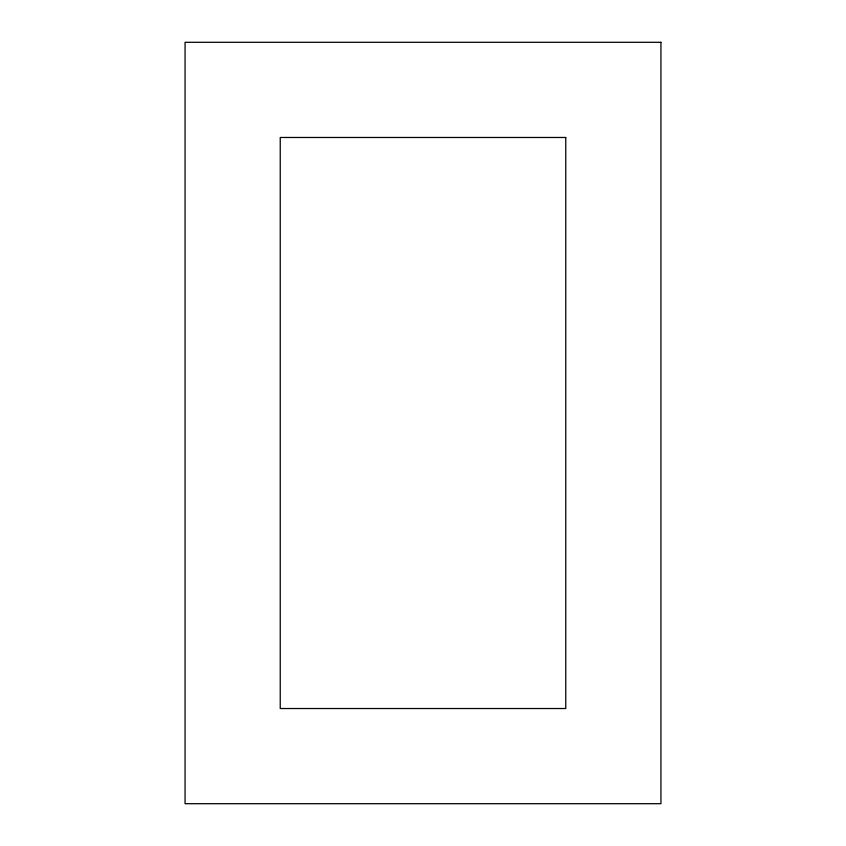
<?xml version="1.0" encoding="UTF-8"?>
<svg xmlns="http://www.w3.org/2000/svg" width="846" height="846" viewBox="0 0 846 846"><rect width="100%" height="100%" fill="white"/><g stroke="black" fill="none" stroke-linecap="round" stroke-linejoin="round"><path stroke-width="1.27" d="M660.938 42.3L185.063 42.3L185.063 803.7L660.938 803.7L660.938 42.3M565.763 137.475L280.238 137.475L280.238 708.525L565.763 708.525L565.763 137.475"/></g></svg>
